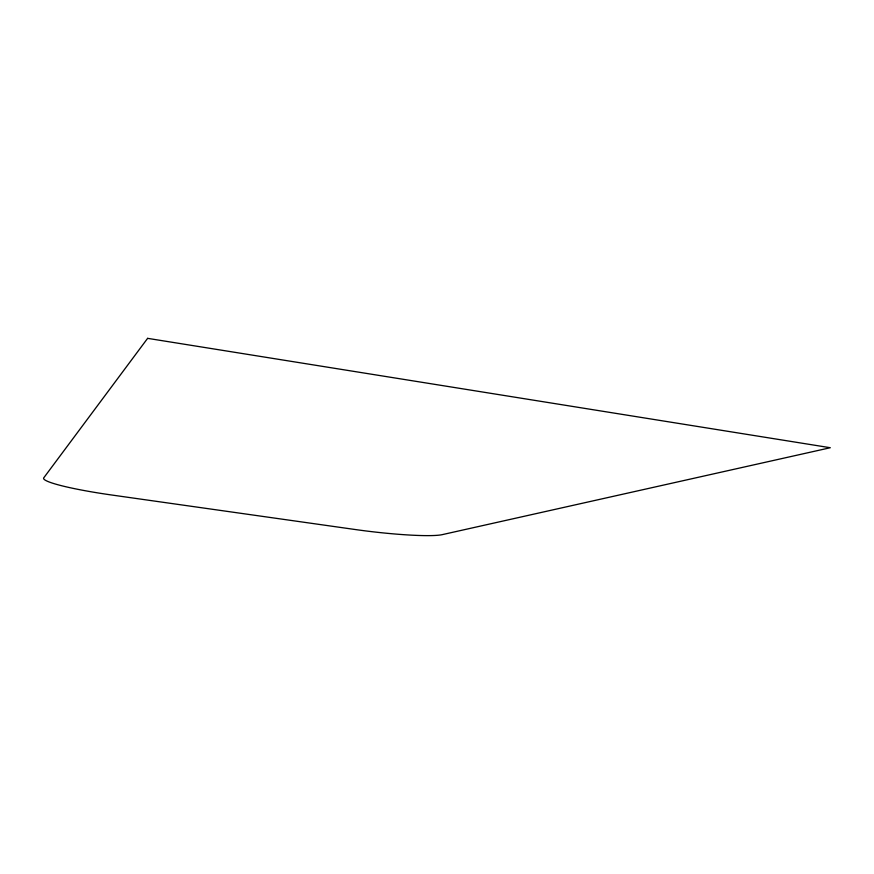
<?xml version="1.0" encoding="UTF-8"?>
<svg xmlns="http://www.w3.org/2000/svg" width="874" height="874" viewBox="0 0 874 874"><rect width="100%" height="100%" fill="white"/><g stroke="black" fill="none" stroke-linecap="round" stroke-linejoin="round"><path stroke-width="1.31" d="M147.619 338.347L43.733 477.87A75.732 7.647 7.6 0 0 111.042 494.913L355.237 529.524A73.099 7.254 6.7 0 0 442.135 534.669L830.3 447.728L147.619 338.347"/></g></svg>
